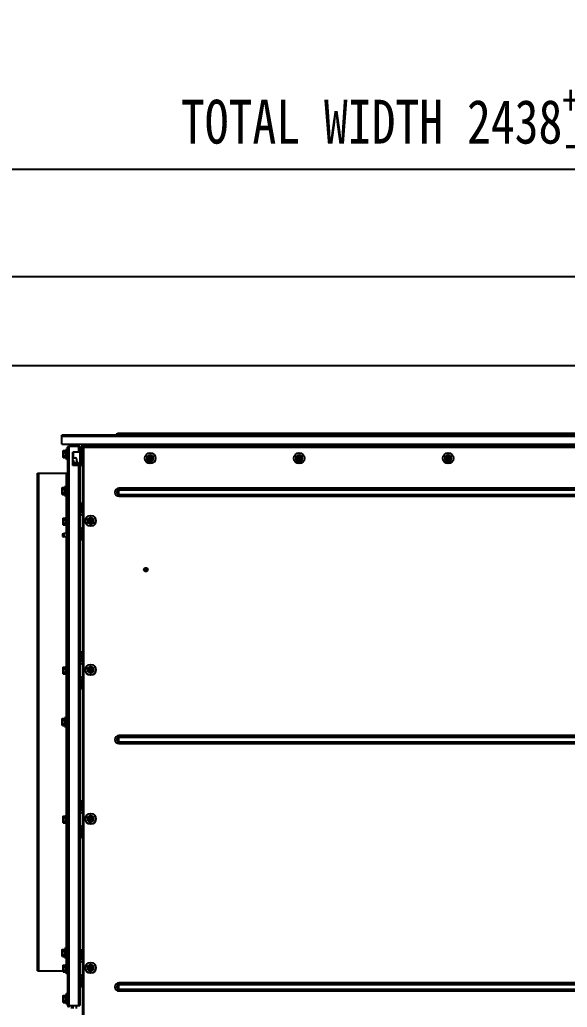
# Model space of a CAD drawing. Extents: x 59521 to 184406, y -1257 to 56672.
# Drawn here: x 79390 to 80308, y 19227 to 20884 of the extents above; entities that cross this region are included whole.
import ezdxf

# ---------------------------------------------------------------- set-up
doc = ezdxf.new("R2010")
doc.units = 0
doc.header["$MEASUREMENT"] = 0
doc.header["$PDMODE"] = 2
doc.header["$PDSIZE"] = 0.2
doc.layers.get('0').update_dxf_attribs({"linetype": 'CONTINUOUS'})
doc.layers.get('DEFPOINTS').update_dxf_attribs({"linetype": 'CONTINUOUS'})
for name, color, linetype in [('2401-00198_NFH-M5-12_0', 7, 'CONTINUOUS'), ('2401-00238-M5_0', 7, 'CONTINUOUS'), ('2401-01144-S-M6-16HWM_0', 7, 'CONTINUOUS'), ('2402-00065_TPS-6-10_0', 7, 'CONTINUOUS'), ('4209-40888_0_B_0', 7, 'CONTINUOUS'), ('4212-KH002_041_0', 7, 'CONTINUOUS'), ('4212-KH010_041_0', 7, 'CONTINUOUS'), ('4215-12269_12_0', 7, 'CONTINUOUS'), ('4215-19370_2_1_0', 7, 'CONTINUOUS'), ('4215-19370_2_2_0', 7, 'CONTINUOUS'), ('4215-19370_2_3_0', 7, 'CONTINUOUS'), ('4215-19372_1_0', 7, 'CONTINUOUS'), ('4215-21660_1_0', 7, 'CONTINUOUS'), ('4215-21678_0', 7, 'CONTINUOUS')]:
    doc.layers.add(name, color=color, linetype=linetype)
doc.layers.add('THICK', color=7, linetype='CONTINUOUS', lineweight=0)
doc.styles.add('仿宋', font='', dxfattribs={"width": 0.8})
doc.styles.get('仿宋').set_extended_font_data('SimSun')
doc.dimstyles.new('12倍', dxfattribs={"dimscale": 21, "dimtxt": 3.5, "dimasz": 2.5, "dimexe": 1.5, "dimexo": 0, "dimgap": 1, "dimtad": 1, "dimtoh": 1, "dimdsep": 46, "dimtxsty": '仿宋', "dimcen": 2.5, "dimdle": 5, "dimclrd": 4, "dimclre": 4, "dimclrt": 3, "dimadec": 0, "dimazin": 0, "dimtfac": 1, "dimtmove": 0, "dimatfit": 3, "dimfxl": 1, "dimtolj": 1, "dimarcsym": 0})

# ---------------------------------------------------------------- blocks, each defined once
blk = doc.blocks.new('A$C2059127E')
at = {"layer": '2401-00198_NFH-M5-12_0', "color": 87, "linetype": 'Continuous'}
for p, q in [((476.1, 1907.3), (477.9, 1910.4)), ((477.9, 1904.1), (476.1, 1907.3)), ((477.9, 1910.4), (481.6, 1910.4)), ((477.9, 1907.8), (477.9, 1907.6)), ((478.6, 1907.8), (477.9, 1907.8)), ((477.9, 1907.6), (478.5, 1907.6)), ((478, 1907.2), (477.9, 1907.1)), ((477.9, 1907.1), (477.9, 1907)), ((477.9, 1907), (477.9, 1907)), ((477.9, 1907), (477.9, 1906.9)), ((477.9, 1906.9), (478, 1906.8)), ((478.5, 1907.6), (478, 1907.2)), ((478, 1907), (478.1, 1907.1)), ((478, 1907), (478, 1907)), ((478.1, 1906.9), (478, 1907)), ((478, 1906.8), (478.1, 1906.8)), ((478.1, 1907.1), (478.6, 1907.6)), ((478.1, 1906.9), (478.1, 1906.9)), ((478.2, 1906.9), (478.1, 1906.9)), ((478.1, 1906.8), (478.2, 1906.8)), ((478.3, 1906.9), (478.2, 1906.9)), ((478.2, 1906.8), (478.3, 1906.8)), ((478.4, 1906.9), (478.3, 1906.9)), ((478.3, 1906.8), (478.4, 1906.8)), ((478.5, 1906.9), (478.4, 1906.9)), ((478.4, 1906.8), (478.5, 1906.8)), ((478.5, 1907), (478.5, 1906.9)), ((478.6, 1907), (478.5, 1907)), ((478.5, 1906.8), (478.6, 1906.9)), ((478.6, 1907.6), (478.6, 1907.8)), ((478.6, 1906.9), (478.6, 1907)), ((478.8, 1907.8), (478.8, 1906.8)), ((478.9, 1907.8), (478.8, 1907.8)), ((478.8, 1906.8), (478.9, 1906.8)), ((478.9, 1906.9), (478.9, 1907.8)), ((479.1, 1907.1), (478.9, 1906.9)), ((478.9, 1906.8), (479.1, 1906.9)), ((479.1, 1906.9), (479.1, 1907.1)), ((479.2, 1907.4), (479.2, 1907.4)), ((479.2, 1907.4), (479.3, 1907.2)), ((479.3, 1907.3), (479.2, 1907.4)), ((479.3, 1907.2), (479.2, 1907.1)), ((479.2, 1907.1), (479.3, 1907.2)), ((479.2, 1907.1), (479.2, 1907.1)), ((479.3, 1907.4), (479.3, 1907.3)), ((479.4, 1907.4), (479.3, 1907.4)), ((479.3, 1907.2), (479.3, 1907)), ((479.3, 1907), (479.4, 1907)), ((479.5, 1907.4), (479.4, 1907.3)), ((479.4, 1907.2), (479.5, 1907.4)), ((479.4, 1907.3), (479.4, 1907.4)), ((479.4, 1907), (479.4, 1907.2)), ((479.4, 1907.2), (479.5, 1907.1)), ((479.5, 1907.1), (479.4, 1907.2)), ((479.5, 1907.4), (479.5, 1907.4)), ((479.5, 1907.1), (479.5, 1907.1)), ((479.8, 1907.7), (479.7, 1907.6)), ((479.7, 1907.6), (479.7, 1907.5)), ((479.7, 1907.5), (479.7, 1907.4)), ((479.7, 1907.4), (479.7, 1907.3)), ((479.7, 1907.3), (479.8, 1907.2)), ((479.7, 1906.9), (479.7, 1906.8)), ((480.3, 1906.9), (479.7, 1906.9)), ((479.7, 1906.8), (480.4, 1906.8)), ((479.9, 1907.7), (479.8, 1907.7)), ((479.8, 1907.6), (479.9, 1907.6)), ((479.8, 1907.5), (479.8, 1907.6)), ((479.8, 1907.5), (479.8, 1907.5)), ((479.8, 1907.4), (479.8, 1907.5)), ((479.8, 1907.3), (479.8, 1907.4)), ((479.8, 1907.3), (479.8, 1907.3)), ((479.9, 1907.2), (479.8, 1907.3)), ((479.8, 1907.2), (479.9, 1907.1)), ((480, 1907.8), (479.9, 1907.7)), ((479.9, 1907.6), (480, 1907.6)), ((480, 1907.2), (479.9, 1907.2)), ((479.9, 1907.1), (480, 1907.1)), ((480.1, 1907.8), (480, 1907.8)), ((480, 1907.6), (480.1, 1907.6)), ((480.1, 1907.2), (480, 1907.2)), ((480, 1907.1), (480.1, 1907.1)), ((480.2, 1907.7), (480.1, 1907.8)), ((480.1, 1907.6), (480.2, 1907.6)), ((480.2, 1907.2), (480.1, 1907.2)), ((480.1, 1907.1), (480.2, 1907.1)), ((480.3, 1907.7), (480.2, 1907.7)), ((480.2, 1907.6), (480.3, 1907.6)), ((480.3, 1907.3), (480.2, 1907.2)), ((480.2, 1907.1), (480.3, 1907.2)), ((480.4, 1907.6), (480.3, 1907.7)), ((480.3, 1907.6), (480.3, 1907.5)), ((480.3, 1907.5), (480.4, 1907.5)), ((480.4, 1907.3), (480.3, 1907.3)), ((480.3, 1907.2), (480.3, 1906.9)), ((480.4, 1907.5), (480.4, 1907.6)), ((480.4, 1906.8), (480.4, 1907.3)), ((480.6, 1907.8), (480.6, 1906.8)), ((480.7, 1907.8), (480.6, 1907.8)), ((480.6, 1906.8), (480.8, 1906.8)), ((481, 1907.8), (480.7, 1907)), ((480.7, 1907), (480.7, 1907.8)), ((480.8, 1906.8), (481.1, 1907.6)), ((481.2, 1907.8), (481, 1907.8)), ((481.1, 1907.6), (481.4, 1906.8)), ((481.5, 1907), (481.2, 1907.8)), ((481.4, 1906.8), (481.6, 1906.8)), ((481.5, 1907.8), (481.5, 1907)), ((481.6, 1907.8), (481.5, 1907.8)), ((481.6, 1910.4), (483.4, 1907.3)), ((481.6, 1906.8), (481.6, 1907.8)), ((483.4, 1907.3), (481.6, 1904.1)), ((481.6, 1904.1), (477.9, 1904.1))]:
    blk.add_line(p, q, dxfattribs=at)
at = {"layer": '2401-00238-M5_0', "color": 87, "linetype": 'Continuous'}
for p, q in [((369.2, 1965.3), (369.3, 1965.3)), ((369.2, 1965.3), (369.3, 1965.3)), ((369.2, 1965.3), (369.3, 1965.3)), ((369.2, 1962.8), (369.3, 1962.8)), ((369.3, 1961.3), (369.2, 1961.3)), ((369.3, 1958.8), (369.2, 1958.8)), ((369.2, 1958.7), (369.3, 1958.7)), ((369.2, 1958.7), (369.3, 1958.7)), ((370.2, 1966.5), (370.2, 1957.5)), ((371.7, 1966.5), (370.2, 1966.5)), ((371.7, 1957.5), (370.2, 1957.5)), ((369.2, 1767.3), (369.3, 1767.3)), ((369.2, 1767.3), (369.3, 1767.3)), ((369.2, 1767.3), (369.3, 1767.3)), ((369.2, 1764.8), (369.3, 1764.8)), ((369.3, 1763.3), (369.2, 1763.3)), ((369.3, 1760.8), (369.2, 1760.8)), ((369.2, 1760.7), (369.3, 1760.7)), ((369.2, 1760.7), (369.3, 1760.7)), ((370.2, 1768.5), (370.2, 1759.5)), ((371.7, 1768.5), (370.2, 1768.5)), ((371.7, 1759.5), (370.2, 1759.5)), ((369.2, 1517.3), (369.3, 1517.3)), ((369.2, 1517.3), (369.3, 1517.3)), ((369.2, 1517.3), (369.3, 1517.3)), ((369.2, 1514.8), (369.3, 1514.8)), ((369.3, 1513.3), (369.2, 1513.3)), ((369.3, 1510.8), (369.2, 1510.8)), ((369.2, 1510.7), (369.3, 1510.7)), ((369.2, 1510.7), (369.3, 1510.7)), ((370.2, 1518.5), (370.2, 1509.5)), ((371.7, 1518.5), (370.2, 1518.5)), ((371.7, 1509.5), (370.2, 1509.5)), ((369.2, 1267.3), (369.3, 1267.3)), ((369.2, 1267.3), (369.3, 1267.3)), ((369.2, 1267.3), (369.3, 1267.3)), ((369.2, 1264.8), (369.3, 1264.8)), ((369.3, 1263.3), (369.2, 1263.3)), ((369.3, 1260.8), (369.2, 1260.8)), ((369.2, 1260.7), (369.3, 1260.7)), ((369.2, 1260.7), (369.3, 1260.7)), ((370.2, 1268.5), (370.2, 1259.5)), ((371.7, 1268.5), (370.2, 1268.5)), ((371.7, 1259.5), (370.2, 1259.5))]:
    blk.add_line(p, q, dxfattribs=at)
for centre, radius, start, end in [((376.1, 1960.7), 8.23, 146.0737, 146.6988), ((376.1, 1960.7), 8.19, 146.2935, 146.6994), ((374.2, 1962), 4.92, 171.1654, 176.6071), ((374.2, 1962), 4.92, 183.393, 188.8346), ((376.1, 1963.3), 8.23, 213.3014, 213.9263), ((376.1, 1963.3), 8.19, 213.3004, 213.7065), ((376.2, 1960.6), 8.3, 146.0749, 146.2939), ((376.2, 1963.4), 8.3, 213.7061, 213.9251), ((376.1, 1762.7), 8.23, 146.0737, 146.6988), ((376.1, 1762.7), 8.19, 146.2935, 146.6994), ((374.2, 1764), 4.92, 171.1654, 176.6071), ((374.2, 1764), 4.92, 183.393, 188.8346), ((376.1, 1765.3), 8.23, 213.3014, 213.9263), ((376.1, 1765.3), 8.19, 213.3004, 213.7065), ((376.2, 1762.6), 8.3, 146.0749, 146.2939), ((376.2, 1765.4), 8.3, 213.7061, 213.9251), ((376.1, 1512.7), 8.23, 146.0737, 146.6988), ((376.1, 1512.7), 8.19, 146.2935, 146.6994), ((374.2, 1514), 4.92, 171.1654, 176.6071), ((374.2, 1514), 4.92, 183.393, 188.8346), ((376.1, 1515.3), 8.23, 213.3014, 213.9263), ((376.1, 1515.3), 8.19, 213.3004, 213.7065), ((376.2, 1512.6), 8.3, 146.0749, 146.2939), ((376.2, 1515.4), 8.3, 213.7061, 213.9251), ((376.1, 1262.7), 8.23, 146.0737, 146.6988), ((376.1, 1262.7), 8.19, 146.2935, 146.6994), ((374.2, 1264), 4.92, 171.1654, 176.6071), ((374.2, 1264), 4.92, 183.393, 188.8346), ((376.1, 1265.3), 8.23, 213.3014, 213.9263), ((376.1, 1265.3), 8.19, 213.3004, 213.7065), ((376.2, 1262.6), 8.3, 146.0749, 146.2939), ((376.2, 1265.4), 8.3, 213.7061, 213.9251)]:
    blk.add_arc(centre, radius, start, end, dxfattribs=at)
for points in [[(369.3, 1965.3), (369.3, 1965.4), (369.6, 1965.8), (370, 1966.2), (370.2, 1966.5)], [(369.3, 1958.7), (369.3, 1958.6), (369.6, 1958.2), (370, 1957.8), (370.2, 1957.5)], [(369.3, 1767.3), (369.3, 1767.4), (369.6, 1767.8), (370, 1768.2), (370.2, 1768.5)], [(369.3, 1760.7), (369.3, 1760.6), (369.6, 1760.2), (370, 1759.8), (370.2, 1759.5)], [(369.3, 1517.3), (369.3, 1517.4), (369.6, 1517.8), (370, 1518.2), (370.2, 1518.5)], [(369.3, 1510.7), (369.3, 1510.6), (369.6, 1510.2), (370, 1509.8), (370.2, 1509.5)], [(369.3, 1267.3), (369.3, 1267.4), (369.6, 1267.8), (370, 1268.2), (370.2, 1268.5)], [(369.3, 1260.7), (369.3, 1260.6), (369.6, 1260.2), (370, 1259.8), (370.2, 1259.5)]]:
    blk.add_open_spline(points, degree=3, knots=[0, 0, 0, 0, 0.23668, 1, 1, 1, 1], dxfattribs=at)
at = {"layer": '2401-01144-S-M6-16HWM_0', "color": 87, "linetype": 'Continuous'}
for p, q in [((341.3, 2106.8), (341, 2106.5)), ((341, 2095.5), (341, 2106.5)), ((341.3, 2106.8), (344.7, 2106.8)), ((345, 2106.5), (344.7, 2106.8)), ((345, 2095.5), (345, 2106.5)), ((346.6, 2106.4), (345, 2106.4)), ((346.6, 2092), (346.6, 2110)), ((348.2, 2110), (346.6, 2110)), ((341.3, 2095.2), (341, 2095.5)), ((341.3, 2103.9), (344.7, 2103.9)), ((341.3, 2098.1), (344.7, 2098.1)), ((341.3, 2095.2), (344.7, 2095.2)), ((345, 2095.5), (344.7, 2095.2)), ((346.6, 2095.7), (345, 2095.7)), ((348.2, 2092), (346.6, 2092)), ((482.2, 2096.8), (487.2, 2099.8)), ((482.3, 2091.1), (482.2, 2096.8)), ((482.3, 2091.1), (487.3, 2088.2)), ((484.7, 2094.5), (484.8, 2093.5)), ((486.2, 2094.5), (484.7, 2094.5)), ((484.8, 2093.5), (486.3, 2093.5)), ((486.7, 2096.5), (486.7, 2095)), ((487.7, 2096.5), (486.7, 2096.5)), ((486.8, 2093), (486.8, 2091.5)), ((486.8, 2091.5), (487.8, 2091.5)), ((487.2, 2099.8), (492.2, 2096.9)), ((487.3, 2088.2), (492.3, 2091.2)), ((487.7, 2095), (487.7, 2096.5)), ((487.8, 2091.5), (487.8, 2093)), ((489.7, 2094.5), (488.2, 2094.5)), ((488.3, 2093.5), (489.8, 2093.5)), ((489.8, 2093.5), (489.7, 2094.5)), ((492.3, 2091.2), (492.2, 2096.9)), ((732.2, 2096.8), (737.2, 2099.8)), ((732.3, 2091.1), (732.2, 2096.8)), ((732.3, 2091.1), (737.3, 2088.2)), ((734.7, 2094.5), (734.8, 2093.5)), ((736.2, 2094.5), (734.7, 2094.5)), ((734.8, 2093.5), (736.3, 2093.5)), ((736.7, 2096.5), (736.7, 2095)), ((737.7, 2096.5), (736.7, 2096.5)), ((736.8, 2093), (736.8, 2091.5)), ((736.8, 2091.5), (737.8, 2091.5)), ((737.2, 2099.8), (742.2, 2096.9)), ((737.3, 2088.2), (742.3, 2091.2)), ((737.7, 2095), (737.7, 2096.5)), ((737.8, 2091.5), (737.8, 2093)), ((739.7, 2094.5), (738.2, 2094.5)), ((738.3, 2093.5), (739.8, 2093.5)), ((739.8, 2093.5), (739.7, 2094.5)), ((742.3, 2091.2), (742.2, 2096.9)), ((982.2, 2096.8), (987.2, 2099.8)), ((982.3, 2091.1), (982.2, 2096.8)), ((982.3, 2091.1), (987.3, 2088.2)), ((984.7, 2094.5), (984.8, 2093.5)), ((986.2, 2094.5), (984.7, 2094.5)), ((984.8, 2093.5), (986.3, 2093.5)), ((986.7, 2096.5), (986.7, 2095)), ((987.7, 2096.5), (986.7, 2096.5)), ((986.8, 2093), (986.8, 2091.5)), ((986.8, 2091.5), (987.8, 2091.5)), ((987.2, 2099.8), (992.2, 2096.9)), ((987.3, 2088.2), (992.3, 2091.2)), ((987.7, 2095), (987.7, 2096.5)), ((987.8, 2091.5), (987.8, 2093)), ((989.7, 2094.5), (988.2, 2094.5)), ((988.3, 2093.5), (989.8, 2093.5)), ((989.8, 2093.5), (989.7, 2094.5)), ((992.3, 2091.2), (992.2, 2096.9)), ((339.8, 2044.8), (339.5, 2044.5)), ((339.5, 2033.5), (339.5, 2044.5)), ((339.8, 2044.8), (343.2, 2044.8)), ((339.8, 2041.9), (343.2, 2041.9)), ((343.5, 2044.5), (343.2, 2044.8)), ((343.5, 2033.5), (343.5, 2044.5)), ((345.1, 2044.4), (343.5, 2044.4)), ((345.1, 2030), (345.1, 2048)), ((346.7, 2048), (345.1, 2048)), ((339.8, 2033.2), (339.5, 2033.5)), ((339.8, 2036.1), (343.2, 2036.1)), ((339.8, 2033.2), (343.2, 2033.2)), ((343.5, 2033.5), (343.2, 2033.2)), ((345.1, 2033.7), (343.5, 2033.7)), ((346.7, 2030), (345.1, 2030)), ((341.3, 1993.8), (341, 1993.5)), ((341, 1982.5), (341, 1993.5)), ((341.3, 1993.8), (344.7, 1993.8)), ((341.3, 1990.9), (344.7, 1990.9)), ((345, 1993.5), (344.7, 1993.8)), ((345, 1982.5), (345, 1993.5)), ((346.6, 1993.4), (345, 1993.4)), ((346.6, 1979), (346.6, 1997)), ((348.2, 1997), (346.6, 1997)), ((382.2, 1991.8), (387.2, 1994.8)), ((382.3, 1986.1), (382.2, 1991.8)), ((384.7, 1989.5), (384.8, 1988.5)), ((386.2, 1989.5), (384.7, 1989.5)), ((384.8, 1988.5), (386.3, 1988.5)), ((386.7, 1991.5), (386.7, 1990)), ((387.7, 1991.5), (386.7, 1991.5)), ((387.2, 1994.8), (392.2, 1991.9)), ((387.7, 1990), (387.7, 1991.5)), ((389.7, 1989.5), (388.2, 1989.5)), ((388.3, 1988.5), (389.8, 1988.5)), ((389.8, 1988.5), (389.7, 1989.5)), ((392.3, 1986.2), (392.2, 1991.9)), ((341.3, 1982.2), (341, 1982.5)), ((341.3, 1985.1), (344.7, 1985.1)), ((341.3, 1982.2), (344.7, 1982.2)), ((345, 1982.5), (344.7, 1982.2)), ((346.6, 1982.7), (345, 1982.7)), ((348.2, 1979), (346.6, 1979)), ((382.3, 1986.1), (387.3, 1983.2)), ((386.8, 1988), (386.8, 1986.5)), ((386.8, 1986.5), (387.8, 1986.5)), ((387.3, 1983.2), (392.3, 1986.2)), ((387.8, 1986.5), (387.8, 1988)), ((341.3, 1743.8), (341, 1743.5)), ((341, 1732.5), (341, 1743.5)), ((341.3, 1743.8), (344.7, 1743.8)), ((341.3, 1740.9), (344.7, 1740.9)), ((345, 1743.5), (344.7, 1743.8)), ((345, 1732.5), (345, 1743.5)), ((346.6, 1743.4), (345, 1743.4)), ((346.6, 1729), (346.6, 1747)), ((348.2, 1747), (346.6, 1747)), ((382.2, 1741.8), (387.2, 1744.8)), ((382.3, 1736.1), (382.2, 1741.8)), ((386.7, 1741.5), (386.7, 1740)), ((387.7, 1741.5), (386.7, 1741.5)), ((387.2, 1744.8), (392.2, 1741.9)), ((387.7, 1740), (387.7, 1741.5)), ((392.3, 1736.2), (392.2, 1741.9)), ((341.3, 1732.2), (341, 1732.5)), ((341.3, 1735.1), (344.7, 1735.1)), ((341.3, 1732.2), (344.7, 1732.2)), ((345, 1732.5), (344.7, 1732.2)), ((346.6, 1732.7), (345, 1732.7)), ((348.2, 1729), (346.6, 1729)), ((382.3, 1736.1), (387.3, 1733.2)), ((384.7, 1739.5), (384.8, 1738.5)), ((386.2, 1739.5), (384.7, 1739.5)), ((384.8, 1738.5), (386.3, 1738.5)), ((386.8, 1738), (386.8, 1736.5)), ((386.8, 1736.5), (387.8, 1736.5)), ((387.3, 1733.2), (392.3, 1736.2)), ((387.8, 1736.5), (387.8, 1738)), ((389.7, 1739.5), (388.2, 1739.5)), ((388.3, 1738.5), (389.8, 1738.5)), ((389.8, 1738.5), (389.7, 1739.5)), ((339.8, 1657.3), (339.5, 1657)), ((339.5, 1646), (339.5, 1657)), ((339.8, 1657.3), (343.2, 1657.3)), ((343.5, 1657), (343.2, 1657.3)), ((343.5, 1646), (343.5, 1657)), ((345.1, 1656.9), (343.5, 1656.9)), ((345.1, 1642.5), (345.1, 1660.5)), ((346.7, 1660.5), (345.1, 1660.5)), ((339.8, 1645.7), (339.5, 1646)), ((339.8, 1654.4), (343.2, 1654.4)), ((339.8, 1648.6), (343.2, 1648.6)), ((339.8, 1645.7), (343.2, 1645.7)), ((343.5, 1646), (343.2, 1645.7)), ((345.1, 1646.2), (343.5, 1646.2)), ((346.7, 1642.5), (345.1, 1642.5)), ((341.3, 1493.8), (341, 1493.5)), ((341, 1482.5), (341, 1493.5)), ((341.3, 1493.8), (344.7, 1493.8)), ((345, 1493.5), (344.7, 1493.8)), ((345, 1482.5), (345, 1493.5)), ((346.6, 1493.4), (345, 1493.4)), ((346.6, 1479), (346.6, 1497)), ((348.2, 1497), (346.6, 1497)), ((382.2, 1491.8), (387.2, 1494.8)), ((382.3, 1486.1), (382.2, 1491.8)), ((386.7, 1491.5), (386.7, 1490)), ((387.7, 1491.5), (386.7, 1491.5)), ((387.2, 1494.8), (392.2, 1491.9)), ((387.7, 1490), (387.7, 1491.5)), ((392.3, 1486.2), (392.2, 1491.9)), ((341.3, 1482.2), (341, 1482.5)), ((341.3, 1490.9), (344.7, 1490.9)), ((341.3, 1485.1), (344.7, 1485.1)), ((341.3, 1482.2), (344.7, 1482.2)), ((345, 1482.5), (344.7, 1482.2)), ((346.6, 1482.7), (345, 1482.7)), ((348.2, 1479), (346.6, 1479)), ((382.3, 1486.1), (387.3, 1483.2)), ((384.7, 1489.5), (384.8, 1488.5)), ((386.2, 1489.5), (384.7, 1489.5)), ((384.8, 1488.5), (386.3, 1488.5)), ((386.8, 1488), (386.8, 1486.5)), ((386.8, 1486.5), (387.8, 1486.5)), ((387.3, 1483.2), (392.3, 1486.2)), ((387.8, 1486.5), (387.8, 1488)), ((389.7, 1489.5), (388.2, 1489.5)), ((388.3, 1488.5), (389.8, 1488.5)), ((389.8, 1488.5), (389.7, 1489.5)), ((339.8, 1269.8), (339.5, 1269.5)), ((339.5, 1258.5), (339.5, 1269.5)), ((339.8, 1269.8), (343.2, 1269.8)), ((339.8, 1266.9), (343.2, 1266.9)), ((339.8, 1261.1), (343.2, 1261.1)), ((343.5, 1269.5), (343.2, 1269.8)), ((343.5, 1258.5), (343.5, 1269.5)), ((345.1, 1269.4), (343.5, 1269.4)), ((345.1, 1255), (345.1, 1273)), ((346.7, 1273), (345.1, 1273)), ((339.8, 1258.2), (339.5, 1258.5)), ((339.8, 1258.2), (343.2, 1258.2)), ((341.3, 1243.8), (341, 1243.5)), ((341, 1232.5), (341, 1243.5)), ((341.3, 1243.8), (344.7, 1243.8)), ((343.5, 1258.5), (343.2, 1258.2)), ((345.1, 1258.7), (343.5, 1258.7)), ((345, 1243.5), (344.7, 1243.8)), ((345, 1232.5), (345, 1243.5)), ((346.6, 1243.4), (345, 1243.4)), ((346.7, 1255), (345.1, 1255)), ((346.6, 1229), (346.6, 1247)), ((348.2, 1247), (346.6, 1247)), ((382.2, 1241.8), (387.2, 1244.8)), ((387.2, 1244.8), (392.2, 1241.9)), ((341.3, 1232.2), (341, 1232.5)), ((341.3, 1240.9), (344.7, 1240.9)), ((341.3, 1235.1), (344.7, 1235.1)), ((341.3, 1232.2), (344.7, 1232.2)), ((345, 1232.5), (344.7, 1232.2)), ((346.6, 1232.7), (345, 1232.7)), ((348.2, 1229), (346.6, 1229)), ((382.3, 1236.1), (382.2, 1241.8)), ((382.3, 1236.1), (387.3, 1233.2)), ((384.7, 1239.5), (384.8, 1238.5)), ((386.2, 1239.5), (384.7, 1239.5)), ((384.8, 1238.5), (386.3, 1238.5)), ((386.7, 1241.5), (386.7, 1240)), ((387.7, 1241.5), (386.7, 1241.5)), ((386.8, 1238), (386.8, 1236.5)), ((386.8, 1236.5), (387.8, 1236.5)), ((387.3, 1233.2), (392.3, 1236.2)), ((387.7, 1240), (387.7, 1241.5)), ((387.8, 1236.5), (387.8, 1238)), ((389.7, 1239.5), (388.2, 1239.5)), ((388.3, 1238.5), (389.8, 1238.5)), ((389.8, 1238.5), (389.7, 1239.5)), ((392.3, 1236.2), (392.2, 1241.9)), ((346.6, 1178), (346.6, 1196)), ((348.2, 1196), (346.6, 1196)), ((341.3, 1192.8), (341, 1192.5)), ((341, 1181.5), (341, 1192.5)), ((341.3, 1181.2), (341, 1181.5)), ((341.3, 1192.8), (344.7, 1192.8)), ((341.3, 1189.9), (344.7, 1189.9)), ((341.3, 1184.1), (344.7, 1184.1)), ((341.3, 1181.2), (344.7, 1181.2)), ((345, 1192.5), (344.7, 1192.8)), ((345, 1181.5), (344.7, 1181.2)), ((345, 1181.5), (345, 1192.5)), ((346.6, 1192.4), (345, 1192.4)), ((346.6, 1181.7), (345, 1181.7)), ((348.2, 1178), (346.6, 1178))]:
    blk.add_line(p, q, dxfattribs=at)
for centre, radius in [((487.2, 2094), 9), ((487.2, 2094), 4.25), ((737.2, 2094), 9), ((737.2, 2094), 4.25), ((987.2, 2094), 9), ((987.2, 2094), 4.25), ((387.2, 1989), 9), ((387.2, 1989), 4.25), ((387.2, 1739), 9), ((387.2, 1739), 4.25), ((387.2, 1489), 9), ((387.2, 1489), 4.25), ((387.2, 1239), 9), ((387.2, 1239), 4.25)]:
    blk.add_circle(centre, radius, dxfattribs=at)
for centre, radius, start, end in [((342.3, 2104.2), 3.56, 39.1364, 39.5012), ((343.8, 2097.8), 3.56, 219.1364, 219.5013), ((487.2, 2094), 5.35, 159.6691, 201.3485), ((487.2, 2094), 5.47, 144.5164, 156.5013), ((487.2, 2094), 5.47, 204.5164, 216.5013), ((487.2, 2094), 5.35, 99.6691, 141.3485), ((487.2, 2094), 5.35, 219.6691, 261.3485), ((486.2, 2095), 0.5, 270.5088, 0.5088), ((486.3, 2093), 0.5, 0.5088, 90.5088), ((487.2, 2094), 5.47, 84.5164, 96.5013), ((487.2, 2094), 5.47, 264.5164, 276.5013), ((488.2, 2095), 0.5, 180.5088, 270.5088), ((488.3, 2093), 0.5, 90.5088, 180.5088), ((487.2, 2094), 5.35, 39.6691, 81.3485), ((487.2, 2094), 5.35, 279.6691, 321.3485), ((487.2, 2094), 5.47, 24.5164, 36.5013), ((487.2, 2094), 5.47, 324.5164, 336.5013), ((487.2, 2094), 5.35, 339.6691, 21.3485), ((737.2, 2094), 5.35, 159.6691, 201.3485), ((737.2, 2094), 5.47, 144.5164, 156.5013), ((737.2, 2094), 5.47, 204.5164, 216.5013), ((737.2, 2094), 5.35, 99.6691, 141.3485), ((737.2, 2094), 5.35, 219.6691, 261.3485), ((736.2, 2095), 0.5, 270.5088, 0.5088), ((736.3, 2093), 0.5, 0.5088, 90.5088), ((737.2, 2094), 5.47, 84.5164, 96.5013), ((737.2, 2094), 5.47, 264.5164, 276.5013), ((738.2, 2095), 0.5, 180.5088, 270.5088), ((738.3, 2093), 0.5, 90.5088, 180.5088), ((737.2, 2094), 5.35, 39.6691, 81.3485), ((737.2, 2094), 5.35, 279.6691, 321.3485), ((737.2, 2094), 5.47, 24.5164, 36.5013), ((737.2, 2094), 5.47, 324.5164, 336.5013), ((737.2, 2094), 5.35, 339.6691, 21.3485), ((987.2, 2094), 5.35, 159.6691, 201.3485), ((987.2, 2094), 5.47, 144.5164, 156.5013), ((987.2, 2094), 5.47, 204.5164, 216.5013), ((987.2, 2094), 5.35, 99.6691, 141.3485), ((987.2, 2094), 5.35, 219.6691, 261.3485), ((986.2, 2095), 0.5, 270.5088, 0.5088), ((986.3, 2093), 0.5, 0.5088, 90.5088), ((987.2, 2094), 5.47, 84.5164, 96.5013), ((987.2, 2094), 5.47, 264.5164, 276.5013), ((988.2, 2095), 0.5, 180.5088, 270.5088), ((988.3, 2093), 0.5, 90.5088, 180.5088), ((987.2, 2094), 5.35, 39.6691, 81.3485), ((987.2, 2094), 5.35, 279.6691, 321.3485), ((987.2, 2094), 5.47, 24.5164, 36.5013), ((987.2, 2094), 5.47, 324.5164, 336.5013), ((987.2, 2094), 5.35, 339.6691, 21.3485), ((340.8, 2042.2), 3.56, 39.1364, 39.5012), ((342.3, 2035.8), 3.56, 219.1364, 219.5013), ((342.3, 1991.2), 3.56, 39.1364, 39.5012), ((387.2, 1989), 5.35, 159.6691, 201.3485), ((387.2, 1989), 5.47, 144.5164, 156.5013), ((387.2, 1989), 5.35, 99.6691, 141.3485), ((386.2, 1990), 0.5, 270.5088, 0.5088), ((386.3, 1988), 0.5, 0.5088, 90.5088), ((387.2, 1989), 5.47, 84.5164, 96.5013), ((388.2, 1990), 0.5, 180.5088, 270.5088), ((388.3, 1988), 0.5, 90.5088, 180.5088), ((387.2, 1989), 5.35, 39.6691, 81.3485), ((387.2, 1989), 5.47, 24.5164, 36.5013), ((387.2, 1989), 5.35, 339.6691, 21.3485), ((343.8, 1984.8), 3.56, 219.1364, 219.5013), ((387.2, 1989), 5.47, 204.5164, 216.5013), ((387.2, 1989), 5.35, 219.6691, 261.3485), ((387.2, 1989), 5.47, 264.5164, 276.5013), ((387.2, 1989), 5.35, 279.6691, 321.3485), ((387.2, 1989), 5.47, 324.5164, 336.5013), ((342.3, 1741.2), 3.56, 39.1364, 39.5012), ((387.2, 1739), 5.35, 159.6691, 201.3485), ((387.2, 1739), 5.47, 144.5164, 156.5013), ((387.2, 1739), 5.35, 99.6691, 141.3485), ((386.2, 1740), 0.5, 270.5088, 0.5088), ((387.2, 1739), 5.47, 84.5164, 96.5013), ((388.2, 1740), 0.5, 180.5088, 270.5088), ((387.2, 1739), 5.35, 39.6691, 81.3485), ((387.2, 1739), 5.47, 24.5164, 36.5013), ((387.2, 1739), 5.35, 339.6691, 21.3485), ((343.8, 1734.8), 3.56, 219.1364, 219.5013), ((387.2, 1739), 5.47, 204.5164, 216.5013), ((387.2, 1739), 5.35, 219.6691, 261.3485), ((386.3, 1738), 0.5, 0.5088, 90.5088), ((387.2, 1739), 5.47, 264.5164, 276.5013), ((388.3, 1738), 0.5, 90.5088, 180.5088), ((387.2, 1739), 5.35, 279.6691, 321.3485), ((387.2, 1739), 5.47, 324.5164, 336.5013), ((340.8, 1654.7), 3.56, 39.1364, 39.5012), ((342.3, 1648.3), 3.56, 219.1364, 219.5013), ((342.3, 1491.2), 3.56, 39.1364, 39.5012), ((387.2, 1489), 5.47, 144.5164, 156.5013), ((387.2, 1489), 5.35, 99.6691, 141.3485), ((387.2, 1489), 5.47, 84.5164, 96.5013), ((387.2, 1489), 5.35, 39.6691, 81.3485), ((387.2, 1489), 5.47, 24.5164, 36.5013), ((343.8, 1484.8), 3.56, 219.1364, 219.5013), ((387.2, 1489), 5.35, 159.6691, 201.3485), ((387.2, 1489), 5.47, 204.5164, 216.5013), ((387.2, 1489), 5.35, 219.6691, 261.3485), ((386.2, 1490), 0.5, 270.5088, 0.5088), ((386.3, 1488), 0.5, 0.5088, 90.5088), ((387.2, 1489), 5.47, 264.5164, 276.5013), ((388.2, 1490), 0.5, 180.5088, 270.5088), ((388.3, 1488), 0.5, 90.5088, 180.5088), ((387.2, 1489), 5.35, 279.6691, 321.3485), ((387.2, 1489), 5.47, 324.5164, 336.5013), ((387.2, 1489), 5.35, 339.6691, 21.3485), ((340.8, 1267.2), 3.56, 39.1364, 39.5012), ((342.3, 1260.8), 3.56, 219.1364, 219.5013), ((342.3, 1241.2), 3.56, 39.1364, 39.5012), ((387.2, 1239), 5.35, 99.6691, 141.3485), ((387.2, 1239), 5.47, 84.5164, 96.5013), ((387.2, 1239), 5.35, 39.6691, 81.3485), ((343.8, 1234.8), 3.56, 219.1364, 219.5013), ((387.2, 1239), 5.35, 159.6691, 201.3485), ((387.2, 1239), 5.47, 144.5164, 156.5013), ((387.2, 1239), 5.47, 204.5164, 216.5013), ((387.2, 1239), 5.35, 219.6691, 261.3485), ((386.2, 1240), 0.5, 270.5088, 0.5088), ((386.3, 1238), 0.5, 0.5088, 90.5088), ((387.2, 1239), 5.47, 264.5164, 276.5013), ((388.2, 1240), 0.5, 180.5088, 270.5088), ((388.3, 1238), 0.5, 90.5088, 180.5088), ((387.2, 1239), 5.35, 279.6691, 321.3485), ((387.2, 1239), 5.47, 24.5164, 36.5013), ((387.2, 1239), 5.47, 324.5164, 336.5013), ((387.2, 1239), 5.35, 339.6691, 21.3485), ((343.8, 1183.8), 3.56, 219.1364, 219.5013), ((342.3, 1190.2), 3.56, 39.1364, 39.5012)]:
    blk.add_arc(centre, radius, start, end, dxfattribs=at)
for points in [[(341, 2106.4), (341.1, 2106.6), (341.2, 2106.7), (341.3, 2106.8)], [(341.3, 2103.9), (341.2, 2104), (341.1, 2104.1), (341, 2104.2)], [(345, 2106.5), (344.9, 2106.6), (344.8, 2106.7), (344.7, 2106.8)], [(344.7, 2103.9), (344.9, 2104), (345, 2104.1), (345, 2104.2)], [(341, 2103.2), (341.1, 2103.5), (341.2, 2103.7), (341.3, 2103.9)], [(341.3, 2098.1), (341.2, 2098.3), (341.1, 2098.5), (341, 2098.8)], [(341, 2097.8), (341.1, 2097.9), (341.2, 2098), (341.3, 2098.1)], [(341.3, 2095.2), (341.3, 2095.3), (341.2, 2095.4), (341.1, 2095.5)], [(345, 2103.2), (345, 2103.5), (344.9, 2103.7), (344.7, 2103.9)], [(344.7, 2098.1), (344.9, 2098.3), (345, 2098.5), (345, 2098.8)], [(345, 2097.8), (345, 2097.9), (344.9, 2098), (344.7, 2098.1)], [(344.7, 2095.2), (344.9, 2095.3), (345, 2095.4), (345, 2095.6)], [(339.5, 2044.4), (339.6, 2044.6), (339.7, 2044.7), (339.8, 2044.8)], [(339.8, 2041.9), (339.7, 2042), (339.6, 2042.1), (339.5, 2042.2)], [(339.5, 2041.2), (339.6, 2041.5), (339.7, 2041.7), (339.8, 2041.9)], [(343.5, 2044.5), (343.4, 2044.6), (343.3, 2044.7), (343.2, 2044.8)], [(343.2, 2041.9), (343.4, 2042), (343.5, 2042.1), (343.5, 2042.2)], [(343.5, 2041.2), (343.5, 2041.5), (343.4, 2041.7), (343.2, 2041.9)], [(339.8, 2036.1), (339.7, 2036.3), (339.6, 2036.5), (339.5, 2036.8)], [(339.5, 2035.8), (339.6, 2035.9), (339.7, 2036), (339.8, 2036.1)], [(339.8, 2033.2), (339.8, 2033.3), (339.7, 2033.4), (339.6, 2033.5)], [(343.2, 2036.1), (343.4, 2036.3), (343.5, 2036.5), (343.5, 2036.8)], [(343.5, 2035.8), (343.5, 2035.9), (343.4, 2036), (343.2, 2036.1)], [(343.2, 2033.2), (343.4, 2033.3), (343.5, 2033.4), (343.5, 2033.6)], [(341, 1993.4), (341.1, 1993.6), (341.2, 1993.7), (341.3, 1993.8)], [(341.3, 1990.9), (341.2, 1991), (341.1, 1991.1), (341, 1991.2)], [(341, 1990.2), (341.1, 1990.5), (341.2, 1990.7), (341.3, 1990.9)], [(345, 1993.5), (344.9, 1993.6), (344.8, 1993.7), (344.7, 1993.8)], [(344.7, 1990.9), (344.9, 1991), (345, 1991.1), (345, 1991.2)], [(345, 1990.2), (345, 1990.5), (344.9, 1990.7), (344.7, 1990.9)], [(341.3, 1985.1), (341.2, 1985.3), (341.1, 1985.5), (341, 1985.8)], [(341, 1984.8), (341.1, 1984.9), (341.2, 1985), (341.3, 1985.1)], [(341.3, 1982.2), (341.3, 1982.3), (341.2, 1982.4), (341.1, 1982.5)], [(344.7, 1985.1), (344.9, 1985.3), (345, 1985.5), (345, 1985.8)], [(345, 1984.8), (345, 1984.9), (344.9, 1985), (344.7, 1985.1)], [(344.7, 1982.2), (344.9, 1982.3), (345, 1982.4), (345, 1982.6)], [(341, 1743.4), (341.1, 1743.6), (341.2, 1743.7), (341.3, 1743.8)], [(341.3, 1740.9), (341.2, 1741), (341.1, 1741.1), (341, 1741.2)], [(341, 1740.2), (341.1, 1740.5), (341.2, 1740.7), (341.3, 1740.9)], [(345, 1743.5), (344.9, 1743.6), (344.8, 1743.7), (344.7, 1743.8)], [(344.7, 1740.9), (344.9, 1741), (345, 1741.1), (345, 1741.2)], [(345, 1740.2), (345, 1740.5), (344.9, 1740.7), (344.7, 1740.9)], [(341.3, 1735.1), (341.2, 1735.3), (341.1, 1735.5), (341, 1735.8)], [(341, 1734.8), (341.1, 1734.9), (341.2, 1735), (341.3, 1735.1)], [(341.3, 1732.2), (341.3, 1732.3), (341.2, 1732.4), (341.1, 1732.5)], [(344.7, 1735.1), (344.9, 1735.3), (345, 1735.5), (345, 1735.8)], [(345, 1734.8), (345, 1734.9), (344.9, 1735), (344.7, 1735.1)], [(344.7, 1732.2), (344.9, 1732.3), (345, 1732.4), (345, 1732.6)], [(339.5, 1656.9), (339.6, 1657.1), (339.7, 1657.2), (339.8, 1657.3)], [(343.5, 1657), (343.4, 1657.1), (343.3, 1657.2), (343.2, 1657.3)], [(339.8, 1654.4), (339.7, 1654.5), (339.6, 1654.6), (339.5, 1654.7)], [(339.5, 1653.7), (339.6, 1654), (339.7, 1654.2), (339.8, 1654.4)], [(339.8, 1648.6), (339.7, 1648.8), (339.6, 1649), (339.5, 1649.3)], [(339.5, 1648.3), (339.6, 1648.4), (339.7, 1648.5), (339.8, 1648.6)], [(339.8, 1645.7), (339.8, 1645.8), (339.7, 1645.9), (339.6, 1646)], [(343.2, 1654.4), (343.4, 1654.5), (343.5, 1654.6), (343.5, 1654.7)], [(343.5, 1653.7), (343.5, 1654), (343.4, 1654.2), (343.2, 1654.4)], [(343.2, 1648.6), (343.4, 1648.8), (343.5, 1649), (343.5, 1649.3)], [(343.5, 1648.3), (343.5, 1648.4), (343.4, 1648.5), (343.2, 1648.6)], [(343.2, 1645.7), (343.4, 1645.8), (343.5, 1645.9), (343.5, 1646.1)], [(341, 1493.4), (341.1, 1493.6), (341.2, 1493.7), (341.3, 1493.8)], [(341.3, 1490.9), (341.2, 1491), (341.1, 1491.1), (341, 1491.2)], [(345, 1493.5), (344.9, 1493.6), (344.8, 1493.7), (344.7, 1493.8)], [(344.7, 1490.9), (344.9, 1491), (345, 1491.1), (345, 1491.2)], [(341, 1490.2), (341.1, 1490.5), (341.2, 1490.7), (341.3, 1490.9)], [(341.3, 1485.1), (341.2, 1485.3), (341.1, 1485.5), (341, 1485.8)], [(341, 1484.8), (341.1, 1484.9), (341.2, 1485), (341.3, 1485.1)], [(341.3, 1482.2), (341.3, 1482.3), (341.2, 1482.4), (341.1, 1482.5)], [(345, 1490.2), (345, 1490.5), (344.9, 1490.7), (344.7, 1490.9)], [(344.7, 1485.1), (344.9, 1485.3), (345, 1485.5), (345, 1485.8)], [(345, 1484.8), (345, 1484.9), (344.9, 1485), (344.7, 1485.1)], [(344.7, 1482.2), (344.9, 1482.3), (345, 1482.4), (345, 1482.6)], [(339.5, 1269.4), (339.6, 1269.6), (339.7, 1269.7), (339.8, 1269.8)], [(339.8, 1266.9), (339.7, 1267), (339.6, 1267.1), (339.5, 1267.2)], [(339.5, 1266.2), (339.6, 1266.5), (339.7, 1266.7), (339.8, 1266.9)], [(339.8, 1261.1), (339.7, 1261.3), (339.6, 1261.5), (339.5, 1261.8)], [(339.5, 1260.8), (339.6, 1260.9), (339.7, 1261), (339.8, 1261.1)], [(343.5, 1269.5), (343.4, 1269.6), (343.3, 1269.7), (343.2, 1269.8)], [(343.2, 1266.9), (343.4, 1267), (343.5, 1267.1), (343.5, 1267.2)], [(343.5, 1266.2), (343.5, 1266.5), (343.4, 1266.7), (343.2, 1266.9)], [(343.2, 1261.1), (343.4, 1261.3), (343.5, 1261.5), (343.5, 1261.8)], [(343.5, 1260.8), (343.5, 1260.9), (343.4, 1261), (343.2, 1261.1)], [(339.8, 1258.2), (339.8, 1258.3), (339.7, 1258.4), (339.6, 1258.5)], [(341, 1243.4), (341.1, 1243.6), (341.2, 1243.7), (341.3, 1243.8)], [(343.2, 1258.2), (343.4, 1258.3), (343.5, 1258.4), (343.5, 1258.6)], [(345, 1243.5), (344.9, 1243.6), (344.8, 1243.7), (344.7, 1243.8)], [(341.3, 1240.9), (341.2, 1241), (341.1, 1241.1), (341, 1241.2)], [(341, 1240.2), (341.1, 1240.5), (341.2, 1240.7), (341.3, 1240.9)], [(341.3, 1235.1), (341.2, 1235.3), (341.1, 1235.5), (341, 1235.8)], [(341, 1234.8), (341.1, 1234.9), (341.2, 1235), (341.3, 1235.1)], [(341.3, 1232.2), (341.3, 1232.3), (341.2, 1232.4), (341.1, 1232.5)], [(344.7, 1240.9), (344.9, 1241), (345, 1241.1), (345, 1241.2)], [(345, 1240.2), (345, 1240.5), (344.9, 1240.7), (344.7, 1240.9)], [(344.7, 1235.1), (344.9, 1235.3), (345, 1235.5), (345, 1235.8)], [(345, 1234.8), (345, 1234.9), (344.9, 1235), (344.7, 1235.1)], [(344.7, 1232.2), (344.9, 1232.3), (345, 1232.4), (345, 1232.6)], [(341, 1192.4), (341.1, 1192.6), (341.2, 1192.7), (341.3, 1192.8)], [(341.3, 1189.9), (341.2, 1190), (341.1, 1190.1), (341, 1190.2)], [(341, 1189.2), (341.1, 1189.5), (341.2, 1189.7), (341.3, 1189.9)], [(341.3, 1184.1), (341.2, 1184.3), (341.1, 1184.5), (341, 1184.8)], [(341, 1183.8), (341.1, 1183.9), (341.2, 1184), (341.3, 1184.1)], [(341.3, 1181.2), (341.3, 1181.3), (341.2, 1181.4), (341.1, 1181.5)], [(345, 1192.5), (344.9, 1192.6), (344.8, 1192.7), (344.7, 1192.8)], [(344.7, 1189.9), (344.9, 1190), (345, 1190.1), (345, 1190.2)], [(345, 1189.2), (345, 1189.5), (344.9, 1189.7), (344.7, 1189.9)], [(344.7, 1184.1), (344.9, 1184.3), (345, 1184.5), (345, 1184.8)], [(345, 1183.8), (345, 1183.9), (344.9, 1184), (344.7, 1184.1)], [(344.7, 1181.2), (344.9, 1181.3), (345, 1181.4), (345, 1181.6)]]:
    blk.add_open_spline(points, degree=3, dxfattribs=at)
at = {"layer": '2402-00065_TPS-6-10_0', "color": 87, "linetype": 'Continuous'}
for p, q in [((340.2, 1967), (342.2, 1968)), ((340.2, 1967), (340.2, 1963)), ((340.2, 1963), (342.2, 1962)), ((342.2, 1968), (342.2, 1962)), ((346.7, 1968), (342.2, 1968)), ((346.7, 1962), (342.2, 1962))]:
    blk.add_line(p, q, dxfattribs=at)
at = {"layer": '4209-40888_0_B_0', "color": 87, "linetype": 'Continuous'}
for p in [(357.2, 2090.3), (359.2, 2082)]:
    blk.add_line(p, (359.2, 2090.3), dxfattribs=at)
at = {"layer": '4212-KH002_041_0', "color": 87, "linetype": 'Continuous'}
for p, q in [((359.2, 2087), (363.2, 2087)), ((359.2, 2085.5), (363.2, 2085.5)), ((374.2, 2084), (359.2, 2084)), ((363.2, 2087), (363.2, 2085.5)), ((363.2, 2085.5), (374.2, 2085.5))]:
    blk.add_line(p, q, dxfattribs=at)
at = {"layer": '4212-KH010_041_0', "color": 87, "linetype": 'Continuous'}
for p, q in [((359.2, 2082.5), (374.2, 2082.5)), ((363.2, 2082.5), (363.2, 2082)), ((355.2, 1176), (355.2, 1171)), ((357.5, 1176), (357.5, 1171)), ((363.2, 1176), (363.2, 1171))]:
    blk.add_line(p, q, dxfattribs=at)
at = {"layer": '4215-12269_12_0', "color": 87, "linetype": 'Continuous'}
for p, q in [((371.2, 2104.5), (369.2, 2104.5)), ((369.7, 2086), (369.7, 2104.5)), ((357.2, 2094.5), (361.2, 2094.5)), ((357.7, 2104), (357.7, 2094.5)), ((364.2, 2089), (364.2, 2091.5)), ((371.7, 2086), (371.7, 2103.4)), ((371.7, 2101.5), (374.2, 2101.5)), ((371.7, 2089), (374.2, 2089)), ((367.2, 2086), (374.2, 2086)), ((371.7, 2005), (371.7, 2019)), ((371.7, 2019), (374.2, 2019)), ((371.7, 2016), (374.2, 2016)), ((374.2, 2005), (371.7, 2005)), ((369.7, 2003), (369.2, 2003)), ((369.7, 1999), (369.2, 1999)), ((369.7, 1999), (369.7, 2003)), ((369.7, 1977), (369.2, 1977)), ((369.7, 1973), (369.2, 1973)), ((369.7, 1977), (369.7, 1973)), ((371.7, 1957), (371.7, 1971)), ((374.2, 1971), (371.7, 1971)), ((371.7, 1960), (374.2, 1960)), ((371.7, 1957), (374.2, 1957)), ((371.7, 1755), (371.7, 1769)), ((371.7, 1769), (374.2, 1769)), ((371.7, 1766), (374.2, 1766)), ((369.7, 1753), (369.2, 1753)), ((369.7, 1749), (369.2, 1749)), ((369.7, 1749), (369.7, 1753)), ((374.2, 1755), (371.7, 1755)), ((369.7, 1727), (369.2, 1727)), ((369.7, 1723), (369.2, 1723)), ((369.7, 1727), (369.7, 1723)), ((371.7, 1707), (371.7, 1721)), ((374.2, 1721), (371.7, 1721)), ((371.7, 1710), (374.2, 1710)), ((371.7, 1707), (374.2, 1707)), ((371.7, 1505), (371.7, 1519)), ((371.7, 1519), (374.2, 1519)), ((371.7, 1516), (374.2, 1516)), ((369.7, 1503), (369.2, 1503)), ((369.7, 1499), (369.2, 1499)), ((369.7, 1499), (369.7, 1503)), ((374.2, 1505), (371.7, 1505)), ((369.7, 1477), (369.2, 1477)), ((369.7, 1477), (369.7, 1473)), ((369.7, 1473), (369.2, 1473)), ((371.7, 1457), (371.7, 1471)), ((374.2, 1471), (371.7, 1471)), ((371.7, 1460), (374.2, 1460)), ((371.7, 1457), (374.2, 1457)), ((371.7, 1255), (371.7, 1269)), ((371.7, 1269), (374.2, 1269)), ((371.7, 1266), (374.2, 1266)), ((369.7, 1253), (369.2, 1253)), ((369.7, 1249), (369.2, 1249)), ((369.7, 1249), (369.7, 1253)), ((374.2, 1255), (371.7, 1255)), ((369.7, 1227), (369.2, 1227)), ((369.7, 1227), (369.7, 1223)), ((369.7, 1223), (369.2, 1223)), ((371.7, 1207), (371.7, 1221)), ((374.2, 1221), (371.7, 1221)), ((371.7, 1210), (374.2, 1210)), ((371.7, 1207), (374.2, 1207))]:
    blk.add_line(p, q, dxfattribs=at)
for centre, radius, start, end in [((361.2, 2091.5), 3, 0, 90), ((367.2, 2089), 3, 180, 270), ((369.7, 2005), 2, 270, 0), ((369.7, 2005), 6, 270, 319.033), ((369.7, 1971), 6, 40.967, 90), ((369.7, 1971), 2, 0, 90), ((369.7, 1755), 2, 270, 0), ((369.7, 1755), 6, 270, 319.033), ((369.7, 1721), 6, 40.967, 90), ((369.7, 1721), 2, 0, 90), ((369.7, 1505), 2, 270, 0), ((369.7, 1505), 6, 270, 319.033), ((369.7, 1471), 6, 40.967, 90), ((369.7, 1471), 2, 0, 90), ((369.7, 1255), 2, 270, 0), ((369.7, 1255), 6, 270, 319.033), ((369.7, 1221), 6, 40.967, 90), ((369.7, 1221), 2, 0, 90)]:
    blk.add_arc(centre, radius, start, end, dxfattribs=at)
at = {"layer": '4215-19370_2_1_0', "color": 87, "linetype": 'Continuous'}
for p, q in [((339, 2117.5), (339, 2132.5)), ((1660.5, 2132.5), (339, 2132.5)), ((1660.5, 2130.8), (339, 2130.8)), ((429.9, 2133.3), (1569.6, 2133.3)), ((434.7, 2132.5), (434.7, 2135.5)), ((1564.7, 2135.5), (434.7, 2135.5)), ((339, 2117.5), (1660.5, 2117.5))]:
    blk.add_line(p, q, dxfattribs=at)
for centre, radius, start, end in [((428, 2135), 2.5, 270, 318.1897), ((434.7, 2129), 6.5, 90, 138.1897)]:
    blk.add_arc(centre, radius, start, end, dxfattribs=at)
at = {"layer": '4215-19370_2_2_0', "color": 87, "linetype": 'Continuous'}
for p, q in [((374.7, 2114.5), (374.7, 2117.5)), ((374.7, 2114), (374.7, 2114.5)), ((374.7, 2114.5), (1624.7, 2114.5))]:
    blk.add_line(p, q, dxfattribs=at)
at = {"layer": '4215-19370_2_3_0', "color": 87, "linetype": 'Continuous'}
for p, q in [((371.2, 2114.5), (371.2, 2104.5)), ((372.7, 2114.5), (371.2, 2114.5)), ((371.2, 2104.5), (374.2, 2104.5)), ((372.7, 2117.5), (372.7, 2104.5)), ((374.2, 2117.5), (374.2, 2114))]:
    blk.add_line(p, q, dxfattribs=at)
blk.add_arc((372.7, 2104.5), 1.5, 180, 0, dxfattribs=at)
at = {"layer": '4215-19372_1_0', "color": 87, "linetype": 'Continuous'}
for p, q in [((374.2, 1100.5), (374.2, 2114)), ((374.2, 2114), (1625.2, 2114)), ((374.2, 2112.6), (375.6, 2112.6)), ((375.6, 1100.5), (375.6, 2112.6)), ((375.6, 2112.6), (1623.8, 2112.6)), ((434.7, 2030.3), (434.7, 2043.7)), ((1564.7, 2043.7), (434.7, 2043.7)), ((1564.7, 2040.7), (434.7, 2040.7)), ((434.7, 2033.3), (1564.7, 2033.3)), ((434.7, 2030.3), (1564.7, 2030.3)), ((434.7, 1615.3), (434.7, 1628.7)), ((1564.7, 1628.7), (434.7, 1628.7)), ((1564.7, 1625.7), (434.7, 1625.7)), ((434.7, 1618.3), (1564.7, 1618.3)), ((434.7, 1615.3), (1564.7, 1615.3)), ((434.7, 1200.3), (434.7, 1213.7)), ((1564.7, 1213.7), (434.7, 1213.7)), ((1564.7, 1210.7), (434.7, 1210.7)), ((434.7, 1203.3), (1564.7, 1203.3)), ((434.7, 1200.3), (1564.7, 1200.3))]:
    blk.add_line(p, q, dxfattribs=at)
blk.add_circle((479.7, 1907.3), 2.5, dxfattribs=at)
for centre, radius in [((434.7, 2037), 6.71), ((434.7, 2037), 3.73), ((434.7, 1622), 6.71), ((434.7, 1622), 3.73), ((434.7, 1207), 6.71), ((434.7, 1207), 3.73)]:
    blk.add_arc(centre, radius, 90, 270, dxfattribs=at)
at = {"layer": '4215-21660_1_0', "color": 87, "linetype": 'Continuous'}
for p, q in [((348.2, 2111.8), (348.2, 1176)), ((350.4, 2114), (350.4, 1176)), ((369.2, 2114), (350.4, 2114)), ((367, 2111.8), (367, 2104)), ((367, 2111.8), (369.2, 2111.8)), ((369.2, 2104), (369.2, 2114)), ((357.2, 2082), (357.2, 2104)), ((369.2, 2104), (357.2, 2104)), ((369.2, 2082), (357.2, 2082)), ((367, 2082), (367, 1176)), ((369.2, 2082), (369.2, 1176)), ((348.2, 1176), (369.2, 1176))]:
    blk.add_line(p, q, dxfattribs=at)
for centre, radius, start, end in [((350.4, 2111.8), 2.2, 90, 180), ((350.2, 1176), 2, 180, 0)]:
    blk.add_arc(centre, radius, start, end, dxfattribs=at)
blk.add_open_spline([(348.2, 2111.8), (348.2, 2112.2), (349, 2113.2), (349.9, 2113.7), (350.4, 2114)], degree=3, knots=[0, 0, 0, 0, 0.400881, 1, 1, 1, 1], dxfattribs=at)
at = {"layer": '4215-21678_0', "color": 87, "linetype": 'Continuous'}
for p, q in [((298.2, 1234), (298.2, 2069)), ((298.2, 2069), (348.2, 2069)), ((299.7, 2069), (299.7, 1234)), ((346.5, 2048), (346.5, 2069)), ((346.7, 1997), (346.7, 2069)), ((346.7, 2066), (348.2, 2066)), ((346.5, 1993.4), (346.5, 2030)), ((346.5, 1968), (346.5, 1982.7)), ((346.7, 1979), (346.7, 1747)), ((346.5, 1743.4), (346.5, 1962)), ((346.5, 1660.5), (346.5, 1732.7)), ((346.7, 1729), (346.7, 1497)), ((346.5, 1493.4), (346.5, 1642.5)), ((346.5, 1273), (346.5, 1482.7)), ((346.7, 1479), (346.7, 1247)), ((346.5, 1243.4), (346.5, 1255)), ((298.2, 1234), (341, 1234))]:
    blk.add_line(p, q, dxfattribs=at)
blk = doc.blocks.new('*D153')
at = {"layer": 'DEFPOINTS', "color": 0, "transparency": 16777216}
for p in [(81227.1, 20633.1), (78789.1, 20428.2), (81227.1, 20428.2)]:
    blk.add_point(p, dxfattribs=at)
at = {"layer": 'THICK', "color": 4, "linetype": 'Continuous', "lineweight": -2, "transparency": 16777216}
for p, q in [((78789.1, 20428.2), (78789.1, 20664.6)), ((81227.1, 20428.2), (81227.1, 20664.6)), ((78841.6, 20633.1), (81174.6, 20633.1))]:
    blk.add_line(p, q, dxfattribs=at)
at = {"layer": 'THICK', "color": 4, "transparency": 16777216}
for points in [[(78841.6, 20641.9), (78841.6, 20624.4), (78789.1, 20633.1)], [(81174.6, 20641.9), (81174.6, 20624.4), (81227.1, 20633.1)]]:
    blk.add_solid(points, dxfattribs=at)
at = {"layer": 'THICK', "color": 3, "lineweight": 13, "transparency": 16777216, "insert": (80008.1, 20712.9), "char_height": 73.5, "attachment_point": 5, "style": '仿宋'}
blk.add_mtext('\\A1;TOTAL WIDTH 2438{\\H0.7x;\\S+0^ -5;}', dxfattribs=at)

msp = doc.modelspace()

# ---------------------------------------------------------------- linework, layer by layer
at = {"layer": 'THICK', "lineweight": -3}
msp.add_lwpolyline([(81065.111, 20369.172), (81074.111, 20369.172), (81074.111, 20303.172), (78942.111, 20303.172), (78942.111, 20369.172), (78951.111, 20369.172), (78951.111, 20453.172), (81065.111, 20453.172)], close=True, dxfattribs=at)

# ---------------------------------------------------------------- block references
at = {"color": 3}
msp.add_blockref('A$C2059127E', (79121.361, 18054.172), dxfattribs=at)

# ---------------------------------------------------------------- dimensions: what is measured, and where the dimension line sits
at = {"layer": 'THICK', "color": 4, "lineweight": 13}
dim = msp.add_linear_dim(base=(81227.111, 20633.105), p1=(78789.111, 20428.172), p2=(81227.111, 20428.172), text='TOTAL WIDTH <>{\\H0.7x;\\S+0^ -5;}', dimstyle='12倍', dxfattribs=at)
dim.commit()
dim.dimension.update_dxf_attribs({"geometry": '*D153', "text_midpoint": (80008.111, 20712.898)})

doc.saveas('drawing.dxf')
